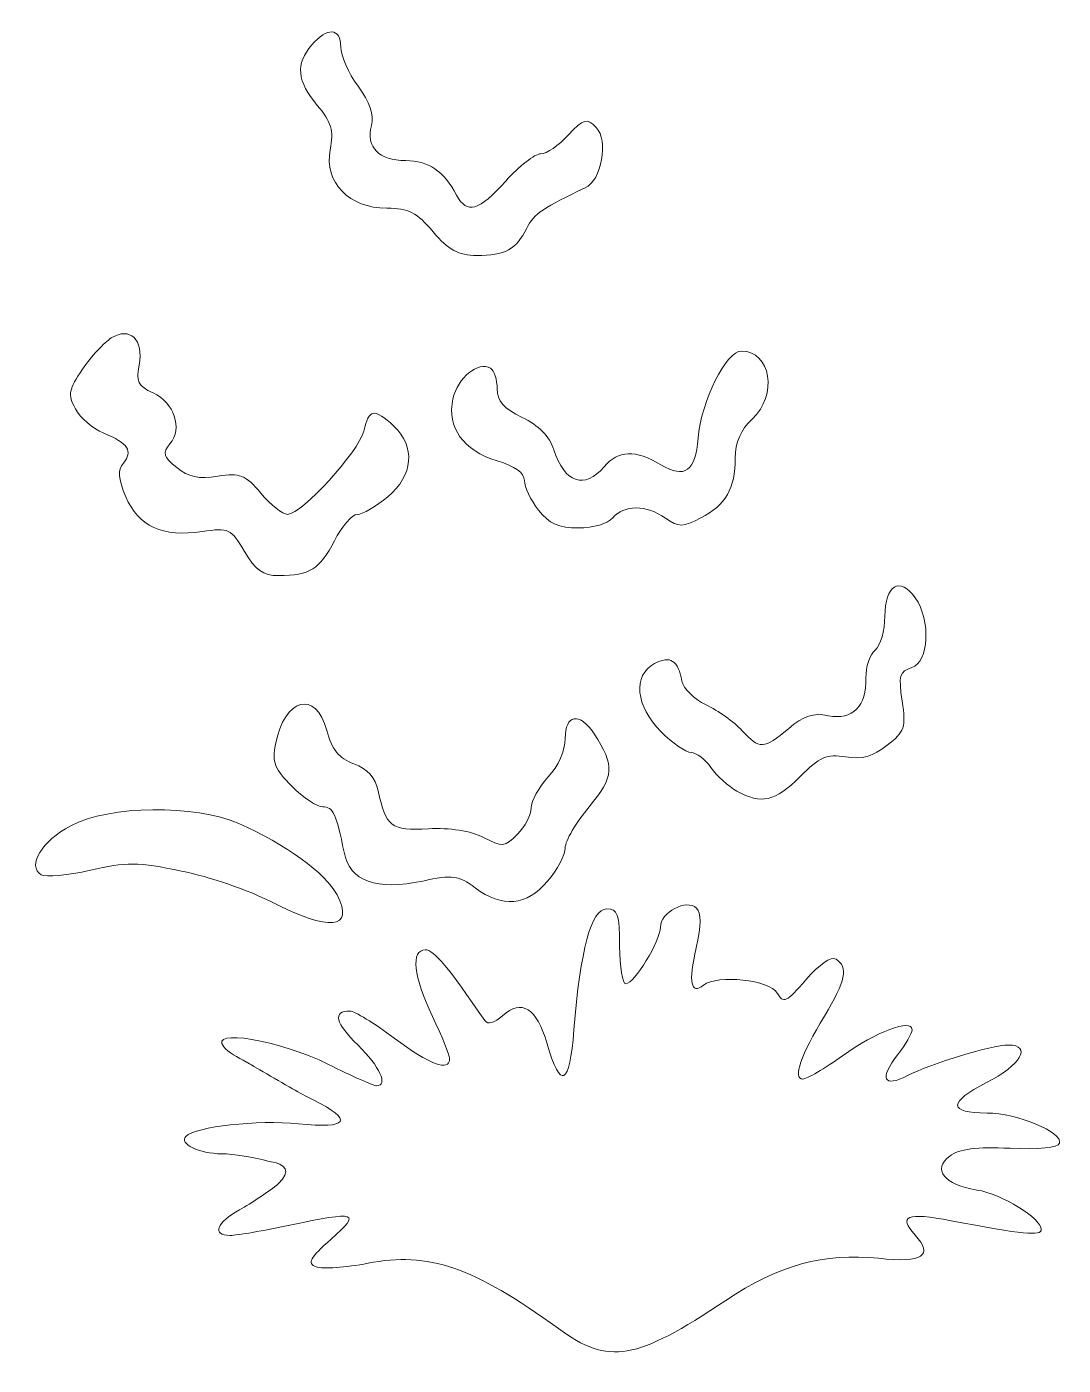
# Model space of a CAD drawing. Header units: millimetres. Extents: x -6423 to -1759, y 6 to 2012.
# Drawn here: x -1892.86 to -1864.41, y 1791.35 to 1828.09 of the extents above; entities that cross this region are included whole.
import ezdxf

# ---------------------------------------------------------------- set-up
doc = ezdxf.new("R2010")
doc.units = ezdxf.units.MM
doc.header["$MEASUREMENT"] = 0
doc.layers.add('layer 1', color=7, linetype='Continuous')

msp = doc.modelspace()

# ---------------------------------------------------------------- linework, layer by layer
at = {"layer": 'layer 1', "color": 177, "lineweight": 9}
for points, knots in [([(-1880.5052, 1821.8107), (-1881.0168, 1821.8153), (-1881.2771, 1821.9566), (-1881.7037, 1822.4613), (-1881.7037, 1822.4613), (-1882.1522, 1822.9919), (-1882.377, 1823.1061), (-1882.9725, 1823.1061), (-1882.9725, 1823.1061), (-1884.0136, 1823.1061), (-1884.6973, 1823.8116), (-1884.5285, 1824.7115), (-1884.5285, 1824.7115), (-1884.4286, 1825.2438), (-1884.4932, 1825.4657), (-1884.8831, 1825.9291), (-1884.8831, 1825.9291), (-1885.4405, 1826.5915), (-1885.4847, 1827.0637), (-1885.0382, 1827.5851), (-1885.0382, 1827.5851), (-1884.6092, 1828.0862), (-1884.2394, 1828.0606), (-1884.2394, 1827.5301), (-1884.2394, 1827.5301), (-1884.2394, 1827.2933), (-1884.0258, 1826.8103), (-1883.7646, 1826.4565), (-1883.7646, 1826.4565), (-1883.4384, 1826.0148), (-1883.3238, 1825.6763), (-1883.3991, 1825.3755), (-1883.3991, 1825.3755), (-1883.5492, 1824.7759), (-1883.1937, 1824.4131), (-1882.4562, 1824.4131), (-1882.4562, 1824.4131), (-1881.8344, 1824.4131), (-1881.4115, 1824.1265), (-1881.0575, 1823.465), (-1881.0575, 1823.465), (-1880.7721, 1822.9316), (-1880.4541, 1823.0232), (-1879.7093, 1823.853), (-1879.7093, 1823.853), (-1879.3405, 1824.2638), (-1878.9101, 1824.5998), (-1878.7527, 1824.5998), (-1878.7527, 1824.5998), (-1878.5952, 1824.5998), (-1878.254, 1824.8289), (-1877.9944, 1825.1089), (-1877.9944, 1825.1089), (-1877.5644, 1825.5728), (-1877.4962, 1825.5917), (-1877.2276, 1825.3231), (-1877.2276, 1825.3231), (-1876.8785, 1824.9742), (-1877.0769, 1823.8716), (-1877.5257, 1823.6651), (-1877.5257, 1823.6651), (-1878.6464, 1823.1493), (-1878.9393, 1822.9482), (-1879.1319, 1822.5617), (-1879.1319, 1822.5617), (-1879.4273, 1821.9692), (-1879.7301, 1821.8037), (-1880.5052, 1821.8107)], [0, 0, 0, 0, 0.0555556, 0.0555556, 0.0555556, 0.0555556, 0.1111111, 0.1111111, 0.1111111, 0.1111111, 0.1666667, 0.1666667, 0.1666667, 0.1666667, 0.2222222, 0.2222222, 0.2222222, 0.2222222, 0.2777778, 0.2777778, 0.2777778, 0.2777778, 0.3333333, 0.3333333, 0.3333333, 0.3333333, 0.3888889, 0.3888889, 0.3888889, 0.3888889, 0.4444444, 0.4444444, 0.4444444, 0.4444444, 0.5, 0.5, 0.5, 0.5, 0.5555556, 0.5555556, 0.5555556, 0.5555556, 0.6111111, 0.6111111, 0.6111111, 0.6111111, 0.6666667, 0.6666667, 0.6666667, 0.6666667, 0.7222222, 0.7222222, 0.7222222, 0.7222222, 0.7777778, 0.7777778, 0.7777778, 0.7777778, 0.8333333, 0.8333333, 0.8333333, 0.8333333, 0.8888889, 0.8888889, 0.8888889, 0.8888889, 1, 1, 1, 1]), ([(-1885.9415, 1813.0236), (-1886.3748, 1813.0236), (-1886.5762, 1813.165), (-1886.883, 1813.6849), (-1886.883, 1813.6849), (-1887.2537, 1814.3135), (-1887.3116, 1814.3408), (-1888.0436, 1814.2315), (-1888.0436, 1814.2315), (-1889.1248, 1814.07), (-1889.8019, 1814.3784), (-1890.1394, 1815.1858), (-1890.1394, 1815.1858), (-1890.3509, 1815.6923), (-1890.3677, 1815.9196), (-1890.2076, 1816.1124), (-1890.2076, 1816.1124), (-1889.9349, 1816.441), (-1890.0753, 1816.6549), (-1890.7455, 1816.9326), (-1890.7455, 1816.9326), (-1891.0421, 1817.0553), (-1891.3928, 1817.3576), (-1891.5247, 1817.6042), (-1891.5247, 1817.6042), (-1891.7347, 1817.9966), (-1891.7103, 1818.1317), (-1891.3288, 1818.6885), (-1891.3288, 1818.6885), (-1891.0892, 1819.0383), (-1890.7337, 1819.4241), (-1890.539, 1819.5456), (-1890.539, 1819.5456), (-1890.0228, 1819.8679), (-1889.6393, 1819.493), (-1889.7776, 1818.8014), (-1889.7776, 1818.8014), (-1889.868, 1818.35), (-1889.806, 1818.2276), (-1889.3917, 1818.0388), (-1889.3917, 1818.0388), (-1888.8097, 1817.7737), (-1888.5744, 1817.0655), (-1888.9272, 1816.6405), (-1888.9272, 1816.6405), (-1889.139, 1816.3854), (-1889.1118, 1816.2902), (-1888.7418, 1815.9905), (-1888.7418, 1815.9905), (-1888.4164, 1815.727), (-1888.1346, 1815.6671), (-1887.6131, 1815.7505), (-1887.6131, 1815.7505), (-1886.9992, 1815.8486), (-1886.8614, 1815.7942), (-1886.4311, 1815.2827), (-1886.4311, 1815.2827), (-1886.1632, 1814.9644), (-1885.8336, 1814.7041), (-1885.6986, 1814.7042), (-1885.6986, 1814.7042), (-1885.3141, 1814.7046), (-1883.7464, 1816.4205), (-1883.6091, 1816.9912), (-1883.6091, 1816.9912), (-1883.4614, 1817.6047), (-1883.3212, 1817.6273), (-1882.7811, 1817.1239), (-1882.7811, 1817.1239), (-1882.1798, 1816.5639), (-1882.2473, 1815.7759), (-1882.9468, 1815.1873), (-1882.9468, 1815.1873), (-1883.2628, 1814.9215), (-1883.6391, 1814.7039), (-1883.7833, 1814.7039), (-1883.7833, 1814.7039), (-1883.9273, 1814.7039), (-1884.2113, 1814.3783), (-1884.4145, 1813.9802), (-1884.4145, 1813.9802), (-1884.8141, 1813.1969), (-1885.0908, 1813.0236), (-1885.9415, 1813.0236)], [0, 0, 0, 0, 0.0454545, 0.0454545, 0.0454545, 0.0454545, 0.0909091, 0.0909091, 0.0909091, 0.0909091, 0.1363636, 0.1363636, 0.1363636, 0.1363636, 0.1818182, 0.1818182, 0.1818182, 0.1818182, 0.2272727, 0.2272727, 0.2272727, 0.2272727, 0.2727273, 0.2727273, 0.2727273, 0.2727273, 0.3181818, 0.3181818, 0.3181818, 0.3181818, 0.3636364, 0.3636364, 0.3636364, 0.3636364, 0.4090909, 0.4090909, 0.4090909, 0.4090909, 0.4545455, 0.4545455, 0.4545455, 0.4545455, 0.5, 0.5, 0.5, 0.5, 0.5454545, 0.5454545, 0.5454545, 0.5454545, 0.5909091, 0.5909091, 0.5909091, 0.5909091, 0.6363636, 0.6363636, 0.6363636, 0.6363636, 0.6818182, 0.6818182, 0.6818182, 0.6818182, 0.7272727, 0.7272727, 0.7272727, 0.7272727, 0.7727273, 0.7727273, 0.7727273, 0.7727273, 0.8181818, 0.8181818, 0.8181818, 0.8181818, 0.8636364, 0.8636364, 0.8636364, 0.8636364, 0.9090909, 0.9090909, 0.9090909, 0.9090909, 1, 1, 1, 1]), ([(-1877.7138, 1814.3306), (-1878.259, 1814.3306), (-1878.5143, 1814.445), (-1878.8113, 1814.8225), (-1878.8113, 1814.8225), (-1879.0241, 1815.093), (-1879.1982, 1815.4579), (-1879.1982, 1815.6331), (-1879.1982, 1815.6331), (-1879.1982, 1815.8433), (-1879.453, 1816.0281), (-1879.9458, 1816.1758), (-1879.9458, 1816.1758), (-1880.8763, 1816.4546), (-1881.3317, 1817.0907), (-1881.16, 1817.8721), (-1881.16, 1817.8721), (-1881.0328, 1818.4516), (-1880.4591, 1818.9206), (-1880.128, 1818.7159), (-1880.128, 1818.7159), (-1880.0274, 1818.6538), (-1879.9451, 1818.3985), (-1879.9451, 1818.1485), (-1879.9451, 1818.1485), (-1879.9451, 1817.8092), (-1879.7714, 1817.6113), (-1879.2583, 1817.366), (-1879.2583, 1817.366), (-1878.8047, 1817.1492), (-1878.5101, 1816.8479), (-1878.3902, 1816.4777), (-1878.3902, 1816.4777), (-1878.0945, 1815.5655), (-1877.5473, 1815.3806), (-1877.0076, 1816.0109), (-1877.0076, 1816.0109), (-1876.616, 1816.4684), (-1876.1575, 1816.4843), (-1875.4479, 1816.0651), (-1875.4479, 1816.0651), (-1874.7912, 1815.6772), (-1874.5047, 1815.8814), (-1874.4285, 1816.7922), (-1874.4285, 1816.7922), (-1874.3421, 1817.8249), (-1873.6645, 1819.185), (-1873.2366, 1819.185), (-1873.2366, 1819.185), (-1872.4296, 1819.185), (-1872.24, 1817.9786), (-1872.9433, 1817.3179), (-1872.9433, 1817.3179), (-1873.2633, 1817.0174), (-1873.4101, 1816.6802), (-1873.4101, 1816.2462), (-1873.4101, 1816.2462), (-1873.4101, 1815.4129), (-1873.6716, 1814.958), (-1874.354, 1814.6052), (-1874.354, 1814.6052), (-1874.8576, 1814.3448), (-1874.9542, 1814.3445), (-1875.3235, 1814.6034), (-1875.3235, 1814.6034), (-1875.8444, 1814.9681), (-1876.4716, 1814.9712), (-1876.771, 1814.6106), (-1876.771, 1814.6106), (-1876.903, 1814.4514), (-1877.3101, 1814.3306), (-1877.7138, 1814.3306)], [0, 0, 0, 0, 0.0526316, 0.0526316, 0.0526316, 0.0526316, 0.1052632, 0.1052632, 0.1052632, 0.1052632, 0.1578947, 0.1578947, 0.1578947, 0.1578947, 0.2105263, 0.2105263, 0.2105263, 0.2105263, 0.2631579, 0.2631579, 0.2631579, 0.2631579, 0.3157895, 0.3157895, 0.3157895, 0.3157895, 0.3684211, 0.3684211, 0.3684211, 0.3684211, 0.4210526, 0.4210526, 0.4210526, 0.4210526, 0.4736842, 0.4736842, 0.4736842, 0.4736842, 0.5263158, 0.5263158, 0.5263158, 0.5263158, 0.5789474, 0.5789474, 0.5789474, 0.5789474, 0.6315789, 0.6315789, 0.6315789, 0.6315789, 0.6842105, 0.6842105, 0.6842105, 0.6842105, 0.7368421, 0.7368421, 0.7368421, 0.7368421, 0.7894737, 0.7894737, 0.7894737, 0.7894737, 0.8421053, 0.8421053, 0.8421053, 0.8421053, 0.8947368, 0.8947368, 0.8947368, 0.8947368, 1, 1, 1, 1]), ([(-1871.6348, 1807.5045), (-1872.3197, 1806.8195), (-1872.6905, 1806.7348), (-1873.365, 1807.1093), (-1873.365, 1807.1093), (-1873.597, 1807.2381), (-1873.9167, 1807.5292), (-1874.0758, 1807.7563), (-1874.0758, 1807.7563), (-1874.2347, 1807.9833), (-1874.4797, 1808.169), (-1874.6199, 1808.169), (-1874.6199, 1808.169), (-1874.7603, 1808.169), (-1875.1336, 1808.4275), (-1875.4496, 1808.7435), (-1875.4496, 1808.7435), (-1876.1453, 1809.4392), (-1876.2277, 1810.2874), (-1875.6306, 1810.6069), (-1875.6306, 1810.6069), (-1875.1978, 1810.8386), (-1874.9754, 1810.6986), (-1874.8728, 1810.13), (-1874.8728, 1810.13), (-1874.8358, 1809.925), (-1874.5383, 1809.631), (-1874.2117, 1809.4765), (-1874.2117, 1809.4765), (-1873.885, 1809.3221), (-1873.4417, 1809.0068), (-1873.2266, 1808.7757), (-1873.2266, 1808.7757), (-1872.734, 1808.2467), (-1872.6302, 1808.2504), (-1871.9511, 1808.8218), (-1871.9511, 1808.8218), (-1871.532, 1809.1745), (-1871.2644, 1809.2615), (-1870.8527, 1809.1792), (-1870.8527, 1809.1792), (-1870.188, 1809.0462), (-1869.7993, 1809.4375), (-1869.8215, 1810.217), (-1869.8215, 1810.217), (-1869.8298, 1810.5148), (-1869.7165, 1810.8584), (-1869.5695, 1810.9803), (-1869.5695, 1810.9803), (-1869.4226, 1811.1023), (-1869.3024, 1811.5189), (-1869.3024, 1811.9061), (-1869.3024, 1811.9061), (-1869.3024, 1812.7556), (-1868.8845, 1813.0097), (-1868.4673, 1812.414), (-1868.4673, 1812.414), (-1868.0324, 1811.7932), (-1868.0906, 1810.6505), (-1868.5647, 1810.4999), (-1868.5647, 1810.4999), (-1868.8986, 1810.394), (-1868.932, 1810.2773), (-1868.8275, 1809.5808), (-1868.8275, 1809.5808), (-1868.7191, 1808.8585), (-1868.758, 1808.7437), (-1869.2385, 1808.3658), (-1869.2385, 1808.3658), (-1869.6327, 1808.0557), (-1869.9262, 1807.974), (-1870.3807, 1808.0478), (-1870.3807, 1808.0478), (-1870.8966, 1808.1314), (-1871.0929, 1808.0465), (-1871.6348, 1807.5045)], [0, 0, 0, 0, 0.05, 0.05, 0.05, 0.05, 0.1, 0.1, 0.1, 0.1, 0.15, 0.15, 0.15, 0.15, 0.2, 0.2, 0.2, 0.2, 0.25, 0.25, 0.25, 0.25, 0.3, 0.3, 0.3, 0.3, 0.35, 0.35, 0.35, 0.35, 0.4, 0.4, 0.4, 0.4, 0.45, 0.45, 0.45, 0.45, 0.5, 0.5, 0.5, 0.5, 0.55, 0.55, 0.55, 0.55, 0.6, 0.6, 0.6, 0.6, 0.65, 0.65, 0.65, 0.65, 0.7, 0.7, 0.7, 0.7, 0.75, 0.75, 0.75, 0.75, 0.8, 0.8, 0.8, 0.8, 0.85, 0.85, 0.85, 0.85, 0.9, 0.9, 0.9, 0.9, 1, 1, 1, 1]), ([(-1878.5613, 1804.6357), (-1879.1349, 1803.9539), (-1879.7985, 1803.8941), (-1880.5517, 1804.4561), (-1880.5517, 1804.4561), (-1881.0082, 1804.7965), (-1881.1673, 1804.8172), (-1881.9851, 1804.6418), (-1881.9851, 1804.6418), (-1883.2593, 1804.3686), (-1883.9887, 1804.634), (-1884.1484, 1805.4291), (-1884.1484, 1805.4291), (-1884.3621, 1806.4933), (-1884.4474, 1806.6752), (-1884.7333, 1806.6752), (-1884.7333, 1806.6752), (-1884.8883, 1806.6752), (-1885.2705, 1806.9307), (-1885.5827, 1807.2429), (-1885.5827, 1807.2429), (-1886.0541, 1807.7142), (-1886.1306, 1807.9091), (-1886.034, 1808.392), (-1886.034, 1808.392), (-1885.7786, 1809.6693), (-1884.9278, 1809.8984), (-1884.6244, 1808.7717), (-1884.6244, 1808.7717), (-1884.4829, 1808.2463), (-1884.2935, 1808.0141), (-1883.8787, 1807.8574), (-1883.8787, 1807.8574), (-1883.4959, 1807.7129), (-1883.2877, 1807.4818), (-1883.2098, 1807.1147), (-1883.2098, 1807.1147), (-1882.9998, 1806.1234), (-1882.8603, 1806.0177), (-1881.8344, 1806.0738), (-1881.8344, 1806.0738), (-1881.2451, 1806.1061), (-1880.6682, 1806.0159), (-1880.3229, 1805.8373), (-1880.3229, 1805.8373), (-1879.8014, 1805.5676), (-1879.7399, 1805.5734), (-1879.3881, 1805.9252), (-1879.3881, 1805.9252), (-1879.181, 1806.1323), (-1879.0115, 1806.4575), (-1879.0115, 1806.6479), (-1879.0115, 1806.6479), (-1879.0115, 1806.8383), (-1878.8015, 1807.2208), (-1878.5447, 1807.4978), (-1878.5447, 1807.4978), (-1878.2662, 1807.7983), (-1878.078, 1808.2235), (-1878.078, 1808.552), (-1878.078, 1808.552), (-1878.078, 1809.2179), (-1877.6791, 1809.2835), (-1877.2861, 1808.6824), (-1877.2861, 1808.6824), (-1876.7086, 1807.7991), (-1876.728, 1807.5088), (-1877.4193, 1806.6813), (-1877.4193, 1806.6813), (-1877.7815, 1806.2478), (-1878.078, 1805.7394), (-1878.078, 1805.5516), (-1878.078, 1805.5516), (-1878.078, 1805.3638), (-1878.2954, 1804.9517), (-1878.5613, 1804.6357)], [0, 0, 0, 0, 0.05, 0.05, 0.05, 0.05, 0.1, 0.1, 0.1, 0.1, 0.15, 0.15, 0.15, 0.15, 0.2, 0.2, 0.2, 0.2, 0.25, 0.25, 0.25, 0.25, 0.3, 0.3, 0.3, 0.3, 0.35, 0.35, 0.35, 0.35, 0.4, 0.4, 0.4, 0.4, 0.45, 0.45, 0.45, 0.45, 0.5, 0.5, 0.5, 0.5, 0.55, 0.55, 0.55, 0.55, 0.6, 0.6, 0.6, 0.6, 0.65, 0.65, 0.65, 0.65, 0.7, 0.7, 0.7, 0.7, 0.75, 0.75, 0.75, 0.75, 0.8, 0.8, 0.8, 0.8, 0.85, 0.85, 0.85, 0.85, 0.9, 0.9, 0.9, 0.9, 1, 1, 1, 1]), ([(-1884.3406, 1804.2628), (-1883.8498, 1803.3139), (-1884.5434, 1803.2423), (-1886.1571, 1804.0751), (-1886.1571, 1804.0751), (-1886.7498, 1804.3809), (-1887.8528, 1804.759), (-1888.6084, 1804.9154), (-1888.6084, 1804.9154), (-1889.8046, 1805.1628), (-1890.1285, 1805.1657), (-1891.1127, 1804.9384), (-1891.1127, 1804.9384), (-1891.7344, 1804.7946), (-1892.3417, 1804.7382), (-1892.4623, 1804.8127), (-1892.4623, 1804.8127), (-1892.8588, 1805.0578), (-1892.4479, 1805.7373), (-1891.6478, 1806.1599), (-1891.6478, 1806.1599), (-1890.5894, 1806.7188), (-1888.2521, 1806.7481), (-1887.0356, 1806.2175), (-1887.0356, 1806.2175), (-1885.7664, 1805.6641), (-1884.6443, 1804.8502), (-1884.3406, 1804.2628)], [0, 0, 0, 0, 0.125, 0.125, 0.125, 0.125, 0.25, 0.25, 0.25, 0.25, 0.375, 0.375, 0.375, 0.375, 0.5, 0.5, 0.5, 0.5, 0.625, 0.625, 0.625, 0.625, 0.75, 0.75, 0.75, 0.75, 1, 1, 1, 1]), ([(-1885.5634, 1798.9391), (-1886.0356, 1799.2116), (-1886.8158, 1799.6656), (-1886.8294, 1799.6727), (-1886.8294, 1799.6727), (-1887.0712, 1799.7981), (-1887.3306, 1799.9469), (-1887.4523, 1800.0934), (-1887.4523, 1800.0934), (-1887.8773, 1800.6056), (-1885.9175, 1800.2752), (-1884.5775, 1799.6089), (-1884.5775, 1799.6089), (-1883.926, 1799.285), (-1883.3315, 1799.02), (-1883.2562, 1799.02), (-1883.2562, 1799.02), (-1882.9252, 1799.02), (-1883.1707, 1799.5567), (-1883.7655, 1800.1332), (-1883.7655, 1800.1332), (-1884.3877, 1800.7364), (-1884.4683, 1801.0739), (-1883.99, 1801.0739), (-1883.99, 1801.0739), (-1883.865, 1801.0739), (-1883.3154, 1800.7377), (-1882.7687, 1800.327), (-1882.7687, 1800.327), (-1881.7941, 1799.5946), (-1881.2521, 1799.3947), (-1881.2521, 1799.7677), (-1881.2521, 1799.7677), (-1881.2521, 1799.8709), (-1881.4621, 1800.3907), (-1881.7189, 1800.923), (-1881.7189, 1800.923), (-1882.2449, 1802.0134), (-1882.3241, 1802.7542), (-1881.9145, 1802.7542), (-1881.9145, 1802.7542), (-1881.6882, 1802.7542), (-1881.2752, 1802.2619), (-1880.2832, 1800.8101), (-1880.2832, 1800.8101), (-1880.2031, 1800.6928), (-1880.0197, 1800.7439), (-1879.7968, 1800.9457), (-1879.7968, 1800.9457), (-1879.2757, 1801.4172), (-1878.8599, 1801.1559), (-1878.5745, 1800.1768), (-1878.5745, 1800.1768), (-1878.2002, 1798.8928), (-1877.9602, 1799.0158), (-1877.8384, 1800.5539), (-1877.8384, 1800.5539), (-1877.6639, 1802.7572), (-1877.3623, 1803.8745), (-1876.9421, 1803.8745), (-1876.9421, 1803.8745), (-1876.6328, 1803.8745), (-1876.5842, 1803.7353), (-1876.5842, 1802.8475), (-1876.5842, 1802.8475), (-1876.5842, 1802.2828), (-1876.5071, 1801.8206), (-1876.4127, 1801.8206), (-1876.4127, 1801.8206), (-1876.1834, 1801.8206), (-1875.464, 1803.0005), (-1875.464, 1803.3765), (-1875.464, 1803.3765), (-1875.464, 1803.7825), (-1874.7435, 1804.1623), (-1874.4778, 1803.8966), (-1874.4778, 1803.8966), (-1874.3366, 1803.7555), (-1874.3378, 1803.4383), (-1874.4818, 1802.8088), (-1874.4818, 1802.8088), (-1874.6991, 1801.8593), (-1874.6309, 1801.5123), (-1874.2803, 1801.7835), (-1874.2803, 1801.7835), (-1873.8929, 1802.0832), (-1872.4586, 1801.929), (-1872.2553, 1801.5658), (-1872.2553, 1801.5658), (-1872.0901, 1801.2706), (-1872.0071, 1801.3093), (-1871.4673, 1801.9337), (-1871.4673, 1801.9337), (-1871.1032, 1802.3549), (-1870.7766, 1802.5776), (-1870.6434, 1802.4951), (-1870.6434, 1802.4951), (-1870.2996, 1802.2827), (-1870.3779, 1801.9002), (-1870.9619, 1800.9366), (-1870.9619, 1800.9366), (-1871.6051, 1799.8752), (-1871.8348, 1799.2066), (-1871.5559, 1799.2066), (-1871.5559, 1799.2066), (-1871.4466, 1799.2066), (-1870.9571, 1799.4941), (-1870.4681, 1799.8452), (-1870.4681, 1799.8452), (-1869.5444, 1800.5089), (-1868.5555, 1800.878), (-1868.5555, 1800.559), (-1868.5555, 1800.559), (-1868.5555, 1800.4592), (-1868.7303, 1800.1552), (-1868.9438, 1799.8836), (-1868.9438, 1799.8836), (-1869.4631, 1799.2236), (-1869.3411, 1798.9559), (-1868.6783, 1799.3002), (-1868.6783, 1799.3002), (-1868.0287, 1799.6375), (-1866.3707, 1800.1402), (-1865.9077, 1800.1402), (-1865.9077, 1800.1402), (-1865.2518, 1800.1402), (-1865.5777, 1799.5815), (-1866.5085, 1799.1098), (-1866.5085, 1799.1098), (-1867.573, 1798.5704), (-1867.5688, 1798.2731), (-1866.4969, 1798.2731), (-1866.4969, 1798.2731), (-1865.6748, 1798.2731), (-1864.4056, 1797.7435), (-1864.5083, 1797.4433), (-1864.5083, 1797.4433), (-1864.5496, 1797.3224), (-1865.0745, 1797.2693), (-1865.8654, 1797.3062), (-1865.8654, 1797.3062), (-1866.7833, 1797.3489), (-1867.2608, 1797.2873), (-1867.5216, 1797.0929), (-1867.5216, 1797.0929), (-1868.0103, 1796.7284), (-1867.6734, 1796.3068), (-1866.777, 1796.1613), (-1866.777, 1796.1613), (-1866.0896, 1796.0497), (-1865.0079, 1795.3873), (-1865.0079, 1795.0778), (-1865.0079, 1795.0778), (-1865.0079, 1794.8917), (-1865.5017, 1794.9398), (-1867.4865, 1795.3192), (-1867.4865, 1795.3192), (-1868.7027, 1795.5517), (-1868.9512, 1795.4526), (-1868.4738, 1794.9252), (-1868.4738, 1794.9252), (-1867.9565, 1794.3536), (-1868.2604, 1794.1597), (-1869.4746, 1794.2867), (-1869.4746, 1794.2867), (-1870.9755, 1794.4436), (-1872.2271, 1794.0992), (-1873.6673, 1793.1333), (-1873.6673, 1793.1333), (-1876.1357, 1791.478), (-1876.8802, 1791.3523), (-1878.2646, 1792.3572), (-1878.2646, 1792.3572), (-1880.6015, 1794.0534), (-1881.8345, 1794.4766), (-1883.4899, 1794.151), (-1883.4899, 1794.151), (-1884.0994, 1794.0311), (-1884.7392, 1793.9872), (-1884.9118, 1794.0534), (-1884.9118, 1794.0534), (-1885.1713, 1794.153), (-1885.0998, 1794.2848), (-1884.4991, 1794.8153), (-1884.4991, 1794.8153), (-1883.6682, 1795.5492), (-1883.7858, 1795.5883), (-1885.6399, 1795.1955), (-1885.6399, 1795.1955), (-1886.3588, 1795.0433), (-1887.0938, 1794.9172), (-1887.2736, 1794.9155), (-1887.2736, 1794.9155), (-1887.7888, 1794.9104), (-1887.6557, 1795.273), (-1887.0146, 1795.6211), (-1887.0146, 1795.6211), (-1886.6926, 1795.796), (-1886.2117, 1796.1191), (-1885.9459, 1796.3389), (-1885.9459, 1796.3389), (-1885.6121, 1796.676), (-1885.7087, 1796.8744), (-1886.2048, 1796.9447), (-1886.2048, 1796.9447), (-1886.6129, 1797.058), (-1887.199, 1797.1525), (-1887.507, 1797.1546), (-1887.507, 1797.1546), (-1888.1228, 1797.1589), (-1888.6888, 1797.4336), (-1888.4905, 1797.6319), (-1888.4905, 1797.6319), (-1888.22, 1797.9024), (-1886.5164, 1798.0935), (-1885.4065, 1797.9777), (-1885.4065, 1797.9777), (-1884.0165, 1797.8328), (-1883.8745, 1798.0811), (-1884.9957, 1798.6353), (-1884.9957, 1798.6353), (-1885.1981, 1798.7354), (-1885.3679, 1798.8261), (-1885.5634, 1798.9391)], [0, 0, 0, 0, 0.0175439, 0.0175439, 0.0175439, 0.0175439, 0.0350877, 0.0350877, 0.0350877, 0.0350877, 0.0526316, 0.0526316, 0.0526316, 0.0526316, 0.0701754, 0.0701754, 0.0701754, 0.0701754, 0.0877193, 0.0877193, 0.0877193, 0.0877193, 0.1052632, 0.1052632, 0.1052632, 0.1052632, 0.122807, 0.122807, 0.122807, 0.122807, 0.1403509, 0.1403509, 0.1403509, 0.1403509, 0.1578947, 0.1578947, 0.1578947, 0.1578947, 0.1754386, 0.1754386, 0.1754386, 0.1754386, 0.1929825, 0.1929825, 0.1929825, 0.1929825, 0.2105263, 0.2105263, 0.2105263, 0.2105263, 0.2280702, 0.2280702, 0.2280702, 0.2280702, 0.245614, 0.245614, 0.245614, 0.245614, 0.2631579, 0.2631579, 0.2631579, 0.2631579, 0.2807018, 0.2807018, 0.2807018, 0.2807018, 0.2982456, 0.2982456, 0.2982456, 0.2982456, 0.3157895, 0.3157895, 0.3157895, 0.3157895, 0.3333333, 0.3333333, 0.3333333, 0.3333333, 0.3508772, 0.3508772, 0.3508772, 0.3508772, 0.3684211, 0.3684211, 0.3684211, 0.3684211, 0.3859649, 0.3859649, 0.3859649, 0.3859649, 0.4035088, 0.4035088, 0.4035088, 0.4035088, 0.4210526, 0.4210526, 0.4210526, 0.4210526, 0.4385965, 0.4385965, 0.4385965, 0.4385965, 0.4561404, 0.4561404, 0.4561404, 0.4561404, 0.4736842, 0.4736842, 0.4736842, 0.4736842, 0.4912281, 0.4912281, 0.4912281, 0.4912281, 0.5087719, 0.5087719, 0.5087719, 0.5087719, 0.5263158, 0.5263158, 0.5263158, 0.5263158, 0.5438596, 0.5438596, 0.5438596, 0.5438596, 0.5614035, 0.5614035, 0.5614035, 0.5614035, 0.5789474, 0.5789474, 0.5789474, 0.5789474, 0.5964912, 0.5964912, 0.5964912, 0.5964912, 0.6140351, 0.6140351, 0.6140351, 0.6140351, 0.6315789, 0.6315789, 0.6315789, 0.6315789, 0.6491228, 0.6491228, 0.6491228, 0.6491228, 0.6666667, 0.6666667, 0.6666667, 0.6666667, 0.6842105, 0.6842105, 0.6842105, 0.6842105, 0.7017544, 0.7017544, 0.7017544, 0.7017544, 0.7192982, 0.7192982, 0.7192982, 0.7192982, 0.7368421, 0.7368421, 0.7368421, 0.7368421, 0.754386, 0.754386, 0.754386, 0.754386, 0.7719298, 0.7719298, 0.7719298, 0.7719298, 0.7894737, 0.7894737, 0.7894737, 0.7894737, 0.8070175, 0.8070175, 0.8070175, 0.8070175, 0.8245614, 0.8245614, 0.8245614, 0.8245614, 0.8421053, 0.8421053, 0.8421053, 0.8421053, 0.8596491, 0.8596491, 0.8596491, 0.8596491, 0.877193, 0.877193, 0.877193, 0.877193, 0.8947368, 0.8947368, 0.8947368, 0.8947368, 0.9122807, 0.9122807, 0.9122807, 0.9122807, 0.9298246, 0.9298246, 0.9298246, 0.9298246, 0.9473684, 0.9473684, 0.9473684, 0.9473684, 0.9649123, 0.9649123, 0.9649123, 0.9649123, 1, 1, 1, 1])]:
    msp.add_open_spline(points, degree=3, knots=knots, dxfattribs=at)
for points in [[(-1881.7037, 1822.4613), (-1881.7037, 1822.4613), (-1881.7037, 1822.4613), (-1881.7037, 1822.4613)], [(-1878.8113, 1814.8225), (-1878.8113, 1814.8225), (-1878.8113, 1814.8225), (-1878.8113, 1814.8225)], [(-1886.883, 1813.6849), (-1886.883, 1813.6849), (-1886.883, 1813.6849), (-1886.883, 1813.6849)], [(-1873.365, 1807.1093), (-1873.365, 1807.1093), (-1873.365, 1807.1093), (-1873.365, 1807.1093)], [(-1880.5517, 1804.4561), (-1880.5517, 1804.4561), (-1880.5517, 1804.4561), (-1880.5517, 1804.4561)], [(-1886.1571, 1804.0751), (-1886.1571, 1804.0751), (-1886.1571, 1804.0751), (-1886.1571, 1804.0751)], [(-1878.2646, 1792.3572), (-1878.2646, 1792.3572), (-1878.2646, 1792.3572), (-1878.2646, 1792.3572)]]:
    msp.add_open_spline(points, degree=3, dxfattribs=at)

doc.saveas('drawing.dxf')
